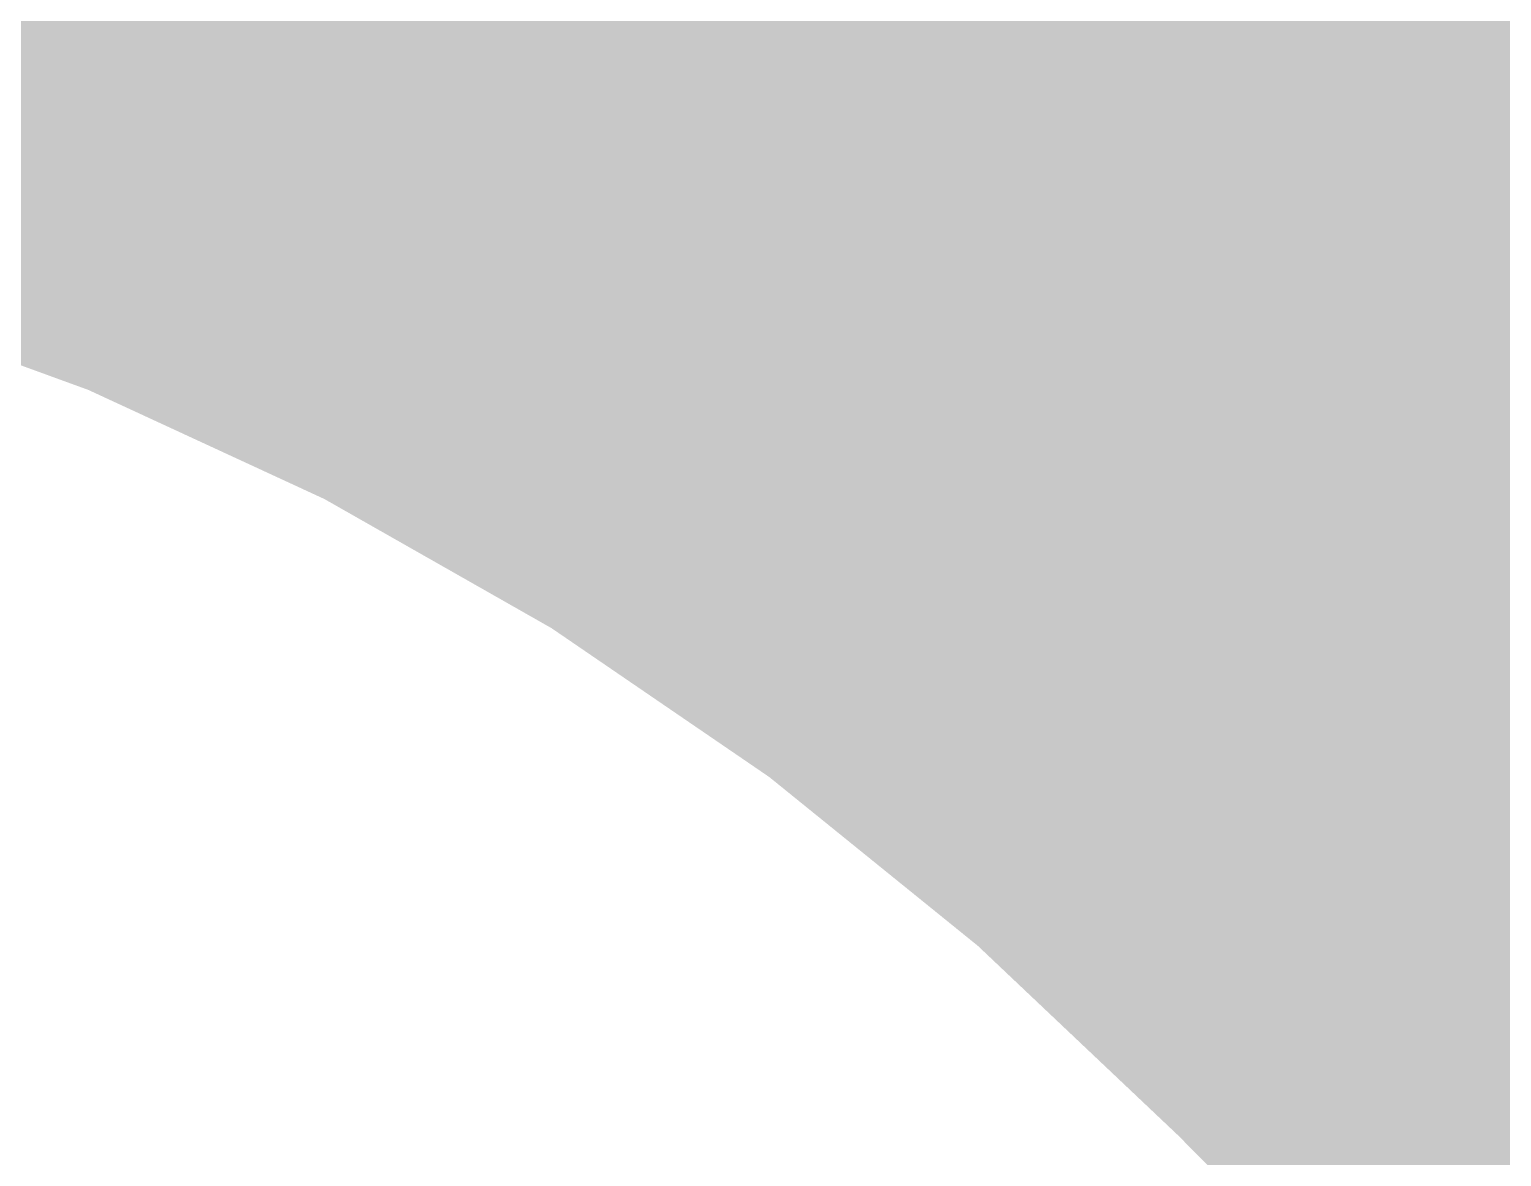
# Model space of a CAD drawing. Header units: inches. Extents: x 1.08 to 4.97, y 2.54 to 3.89.
# Drawn here: x 1.93182 to 1.93871, y 2.81376 to 2.81903 of the extents above; entities that cross this region are included whole.
import ezdxf

# ---------------------------------------------------------------- set-up
doc = ezdxf.new("R2010")
doc.units = ezdxf.units.IN
doc.header["$MEASUREMENT"] = 0
doc.layers.add('Bottom', color=5, linetype='Continuous')
doc.layers.add('Top', color=1, linetype='Continuous')

msp = doc.modelspace()

# ---------------------------------------------------------------- hatches: boundary and pattern name
at = {"layer": 'Bottom'}
h = msp.add_hatch(color=5, dxfattribs=at)
edge = h.paths.add_edge_path()
edge.add_arc((1.9470334, 2.8235066), 0.0137795, 0, 360)
msp.add_hatch(color=5, dxfattribs=at).paths.add_polyline_path([(1.9262416, 2.8292533), (1.9275555, 2.8292975), (1.9288328, 2.82943), (1.9300733, 2.8296509), (1.9312772, 2.8299602), (1.9324443, 2.8303578), (1.9335748, 2.8308438), (1.9346686, 2.8314182), (1.9357258, 2.8320809), (1.9367462, 2.8328319), (1.93773, 2.8336714), (1.9366846, 2.8144083), (1.9358076, 2.8153289), (1.9348805, 2.8161525), (1.9339033, 2.8168793), (1.9328759, 2.8175091), (1.9317984, 2.8180421), (1.9306708, 2.8184781), (1.9294931, 2.8188173), (1.9282652, 2.8190595), (1.9269871, 2.8192049), (1.925659, 2.8192533)])
at = {"layer": 'Top'}
h = msp.add_hatch(color=1, dxfattribs=at)
edge = h.paths.add_edge_path()
edge.add_arc((1.9470334, 2.8235066), 0.0137795, 0, 360)
msp.add_hatch(color=1, dxfattribs=at).paths.add_polyline_path([(1.9371928, 2.8331523), (1.9362605, 2.8322696), (1.935285, 2.8314798), (1.9342662, 2.830783), (1.9332043, 2.830179), (1.9320991, 2.829668), (1.9309507, 2.8292499), (1.9297592, 2.8289247), (1.9285244, 2.8286924), (1.9272464, 2.8285531), (1.9259253, 2.8285066), (1.9259253, 2.8185066), (1.9272464, 2.8184601), (1.9285244, 2.8183208), (1.9297592, 2.8180885), (1.9309507, 2.8177633), (1.9320991, 2.8173452), (1.9332043, 2.8168342), (1.9342662, 2.8162302), (1.935285, 2.8155334), (1.9362605, 2.8147436), (1.9371928, 2.8138609)])
msp.add_hatch(color=1, dxfattribs=at).paths.add_polyline_path([(1.9371928, 2.8331523), (1.9362605, 2.8322696), (1.935285, 2.8314798), (1.9342662, 2.830783), (1.9332043, 2.830179), (1.9320991, 2.829668), (1.9309507, 2.8292499), (1.9297592, 2.8289247), (1.9285244, 2.8286924), (1.9272464, 2.8285531), (1.9259253, 2.8285066), (1.9259253, 2.8185066), (1.9272464, 2.8184601), (1.9285244, 2.8183208), (1.9297592, 2.8180885), (1.9309507, 2.8177633), (1.9320991, 2.8173452), (1.9332043, 2.8168342), (1.9342662, 2.8162302), (1.935285, 2.8155334), (1.9362605, 2.8147436), (1.9371928, 2.8138609)])
msp.add_hatch(color=1, dxfattribs=at).paths.add_polyline_path([(1.9371928, 2.8331523), (1.9362605, 2.8322696), (1.935285, 2.8314798), (1.9342662, 2.830783), (1.9332043, 2.830179), (1.9320991, 2.829668), (1.9309507, 2.8292499), (1.9297592, 2.8289247), (1.9285244, 2.8286924), (1.9272464, 2.8285531), (1.9259253, 2.8285066), (1.9259253, 2.8185066), (1.9272464, 2.8184601), (1.9285244, 2.8183208), (1.9297592, 2.8180885), (1.9309507, 2.8177633), (1.9320991, 2.8173452), (1.9332043, 2.8168342), (1.9342662, 2.8162302), (1.935285, 2.8155334), (1.9362605, 2.8147436), (1.9371928, 2.8138609)])

# ---------------------------------------------------------------- linework, layer by layer
msp.add_lwpolyline([(1.9097612, 2.8235066, 0.01, 0.01, 0), (1.9759967, 2.8235066, 0.01, 0.01, 0)], format="xyseb", dxfattribs=at)

doc.saveas('drawing.dxf')
